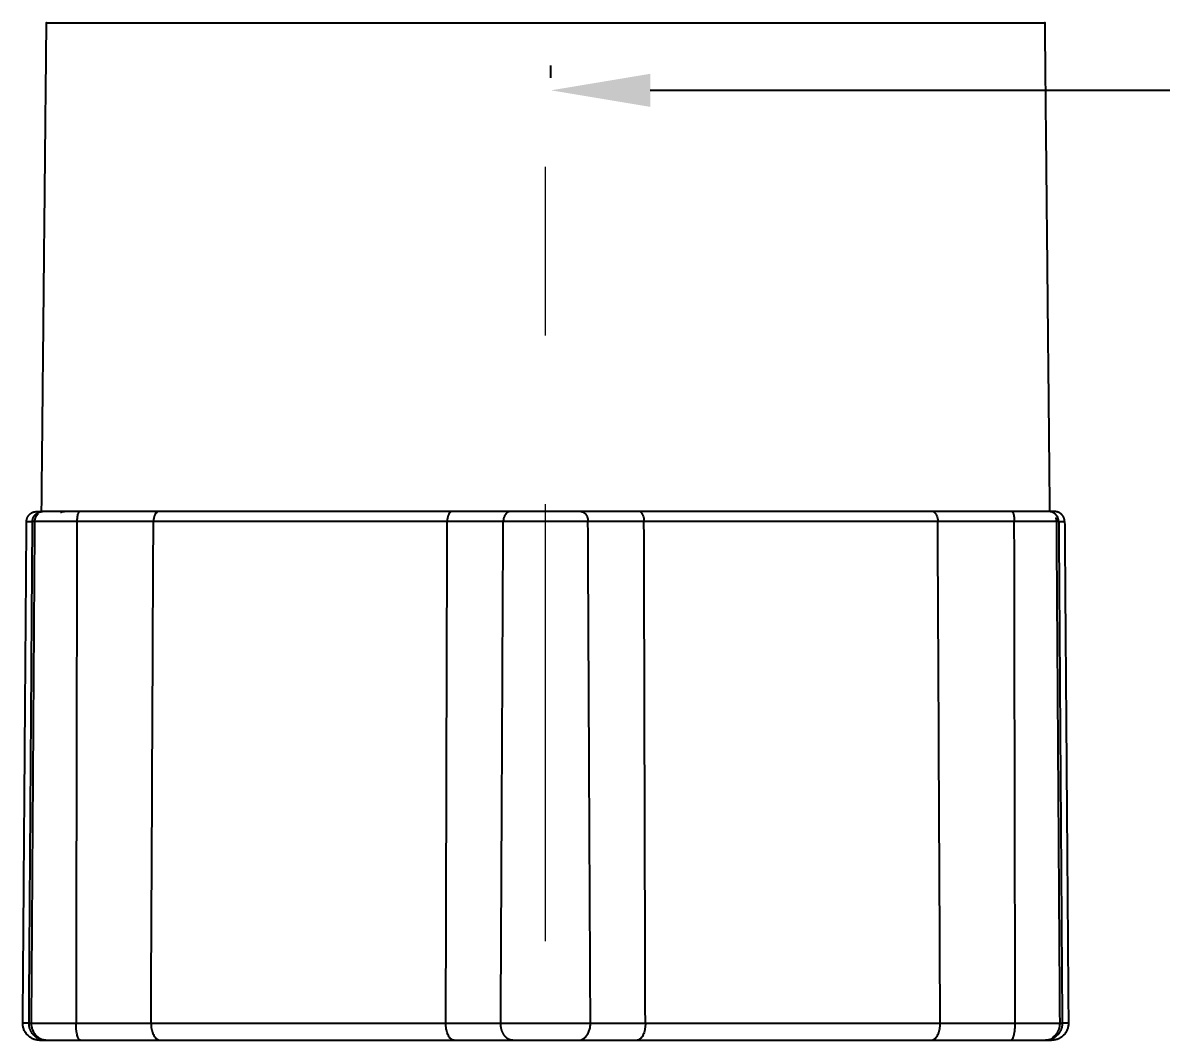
# Model space of a CAD drawing. Extents: x 10319 to 11160, y -16029 to -15435.
# Drawn here: x 10457.7 to 10515, y -15865.2 to -15813.9 of the extents above; entities that cross this region are included whole.
import ezdxf

# ---------------------------------------------------------------- set-up
doc = ezdxf.new("R2010")
doc.units = 0
doc.header["$MEASUREMENT"] = 0
doc.linetypes.add('CENTER', pattern=[47.5, 22, -8.5, 8.5, -8.5])
doc.linetypes.add('CENTER2', pattern=[28.575, 19.05, -3.175, 3.175, -3.175])
doc.layers.get('0').update_dxf_attribs({"linetype": 'CONTINUOUS'})
doc.layers.get('Defpoints').update_dxf_attribs({"linetype": 'CONTINUOUS'})
doc.layers.add('CENTER', color=1, linetype='CENTER2')
doc.layers.add('DIM_', color=3, linetype='CONTINUOUS', lineweight=9)
doc.styles.get("Standard").update_dxf_attribs({"font": 'Gulim.ttf'})
doc.dimstyles.new('사본(2) STANDARD', dxfattribs={"dimscale": 0, "dimtxt": 5, "dimasz": 5, "dimexe": 1.25, "dimexo": 0.625, "dimgap": 1.5, "dimtad": 3, "dimtih": 1, "dimtoh": 1, "dimdec": 1, "dimzin": 9, "dimdsep": 46, "dimtxsty": 'Standard', "dimcen": 2.5, "dimclrd": 3, "dimclre": 3, "dimclrt": 4, "dimadec": 0, "dimazin": 0, "dimtfac": 1, "dimtdec": 1, "dimtmove": 0, "dimatfit": 3, "dimfxl": 1.25, "dimtfill": 1, "dimtolj": 1, "dimtzin": 0, "dimarcsym": 0})

# ---------------------------------------------------------------- blocks, each defined once
blk = doc.blocks.new('*D116')
at = {"layer": 'Defpoints', "color": 0, "transparency": 16777216}
for p in [(10686.14, -15777.287), (10484.288, -15817.331), (10484.288, -15817.331)]:
    blk.add_point(p, dxfattribs=at)
at = {"layer": 'DIM_', "color": 3, "lineweight": -2, "transparency": 16777216}
for p, q in [((10686.14, -15777.912), (10686.14, -15818.581)), ((10484.288, -15816.706), (10484.288, -15816.081)), ((10489.288, -15817.331), (10575.152, -15817.331)), ((10681.14, -15817.331), (10595.276, -15817.331))]:
    blk.add_line(p, q, dxfattribs=at)
at = {"layer": 'DIM_', "color": 3, "transparency": 16777216}
for points in [[(10489.288, -15816.497), (10489.288, -15818.164), (10484.288, -15817.331)], [(10681.14, -15816.497), (10681.14, -15818.164), (10686.14, -15817.331)]]:
    blk.add_solid(points, dxfattribs=at)
at = {"layer": 'DIM_', "color": 4, "transparency": 16777216, "insert": (10585.214, -15817.331), "char_height": 5, "attachment_point": 5, "bg_fill": 3, "box_fill_scale": 1.25, "bg_fill_color": 256, "bg_fill_true_color": 13158600, "bg_fill_transparency": 0}
blk.add_mtext('\\A1;201.9', dxfattribs=at)

msp = doc.modelspace()

# ---------------------------------------------------------------- linework, layer by layer
for points in [[(10458.645, -15838.554), (10458.768, -15826.241), (10458.891, -15813.927)], [(10457.697, -15864.333), (10457.792, -15851.693), (10457.887, -15839.053)], [(10510.155, -15839.053), (10510.25, -15851.693), (10510.346, -15864.333)], [(10460.596, -15865.187), (10462.611, -15865.187), (10464.625, -15865.187)], [(10479.413, -15865.187), (10480.888, -15865.187), (10482.363, -15865.187)], [(10503.417, -15865.187), (10505.432, -15865.187), (10507.446, -15865.187)]]:
    msp.add_open_spline(points, degree=2)
for points, weights, knots in [([(10457.887, -15839.053), (10457.889, -15838.847), (10458.035, -15838.701), (10458.182, -15838.554), (10458.39, -15838.554)], [0.99689541334, 0.853553390593, 0.853553390593, 0.853553390593, 1], [0.0044361, 0.0044361, 0.0044361, 0.4162846, 0.4162846, 0.8325693, 0.8325693, 0.8325693]), ([(10510.155, -15839.053), (10510.153, -15838.847), (10510.008, -15838.701), (10509.861, -15838.554), (10509.652, -15838.554)], [0.99689541334, 0.853553390593, 0.853553390593, 0.853553390593, 1], [0.0044361, 0.0044361, 0.0044361, 0.4162846, 0.4162846, 0.8325693, 0.8325693, 0.8325693]), ([(10458.857, -15865.187), (10458.506, -15865.187), (10458.258, -15864.939), (10458.01, -15864.69), (10458.01, -15864.339)], [1, 0.853553390593, 0.853553390593, 0.853553390593, 1], [0, 0, 0, 0.702057, 0.702057, 1.404114, 1.404114, 1.404114])]:
    msp.add_rational_spline(points, weights, degree=2, knots=knots)
at = {"lineweight": -3}
for points, weights, knots in [([(10458.187, -15839.053), (10458.188, -15838.847), (10458.334, -15838.701), (10458.481, -15838.554), (10458.689, -15838.554)], [0.997126641142, 0.853553390593, 0.853553390593, 0.853553390593, 1], [0.0041041, 0.0041041, 0.0041041, 0.4162846, 0.4162846, 0.8325693, 0.8325693, 0.8325693]), ([(10509.856, -15839.053), (10509.854, -15838.847), (10509.709, -15838.701), (10509.561, -15838.554), (10509.353, -15838.554)], [0.997126641142, 0.853553390593, 0.853553390593, 0.853553390593, 1], [0.0041041, 0.0041041, 0.0041041, 0.4162846, 0.4162846, 0.8325693, 0.8325693, 0.8325693]), ([(10482.363, -15865.187), (10482.113, -15865.187), (10481.937, -15864.937), (10481.762, -15864.687), (10481.763, -15864.334)], [1, 0.923210217113, 1, 0.923210217113, 1], [0, 0, 0, 0.66855, 0.66855, 1.3371, 1.3371, 1.3371]), ([(10507.446, -15865.187), (10507.538, -15865.187), (10507.602, -15864.937), (10507.666, -15864.687), (10507.666, -15864.334)], [1, 0.923210217113, 1, 0.923210217113, 1], [0, 0, 0, 0.66855, 0.66855, 1.3371, 1.3371, 1.3371]), ([(10510.032, -15864.339), (10510.032, -15864.69), (10509.784, -15864.939), (10509.536, -15865.187), (10509.185, -15865.187)], [1, 0.853553390593, 0.853553390593, 0.853553390593, 1], [0, 0, 0, 0.702057, 0.702057, 1.404114, 1.404114, 1.404114])]:
    msp.add_rational_spline(points, weights, degree=2, knots=knots, dxfattribs=at)
for points, weights in [([(10458.39, -15838.554), (10458.39, -15838.554), (10458.647, -15838.554)], [1, 0.994010013257, 0.993031662969]), ([(10509.652, -15838.554), (10509.652, -15838.554), (10509.353, -15838.554)], [1, 0.993535787301, 0.992908163617]), ([(10458.544, -15865.187), (10457.697, -15865.187), (10457.697, -15864.339)], [1, 0.707106781187, 1]), ([(10510.346, -15864.339), (10510.346, -15865.187), (10509.498, -15865.187)], [1, 0.707106781187, 1]), ([(10458.544, -15865.187), (10458.544, -15865.187), (10458.847, -15865.187)], [1, 0.993423043113, 0.992787533477]), ([(10458.857, -15865.187), (10458.857, -15865.187), (10460.596, -15865.187)], [1, 0.793353340291, 1]), ([(10464.625, -15865.187), (10470.501, -15865.187), (10479.413, -15865.187)], [1, 0.942180502973, 1]), ([(10482.363, -15865.187), (10484.021, -15865.187), (10485.68, -15865.187)], [1, 0.707106781187, 1]), ([(10507.446, -15865.187), (10509.185, -15865.187), (10509.185, -15865.187)], [1, 0.793353340291, 1]), ([(10509.185, -15865.187), (10509.498, -15865.187), (10509.498, -15865.187)], [0.992766999176, 0.993307259035, 1])]:
    msp.add_rational_spline(points, weights, degree=2)
for points, weights in [([(10460.552, -15838.554), (10458.689, -15838.554), (10458.689, -15838.554)], [1, 0.793353340291, 1]), ([(10460.552, -15838.554), (10460.423, -15838.554), (10460.422, -15839.053)], [1, 0.709570736537, 1]), ([(10479.313, -15838.554), (10470.433, -15838.554), (10464.556, -15838.554)], [1, 0.943135436436, 1]), ([(10482.243, -15838.554), (10481.891, -15838.554), (10481.888, -15839.053)], [1, 0.709570736536, 1]), ([(10485.799, -15838.554), (10484.021, -15838.554), (10482.243, -15838.554)], [1, 0.707106781187, 1]), ([(10485.799, -15838.554), (10486.152, -15838.554), (10486.154, -15839.053)], [1, 0.709570736536, 1]), ([(10503.487, -15838.554), (10497.609, -15838.554), (10488.729, -15838.554)], [1, 0.943135436436, 1]), ([(10509.353, -15838.554), (10509.353, -15838.554), (10507.49, -15838.554)], [1, 0.793353340291, 1]), ([(10507.49, -15838.554), (10507.619, -15838.554), (10507.62, -15839.053)], [1, 0.709570736537, 1]), ([(10457.887, -15839.053), (10457.887, -15839.053), (10458.189, -15839.053)], [0.972553313786, 0.972553313786, 0.978195733654]), ([(10460.422, -15839.053), (10458.187, -15839.053), (10458.187, -15839.053)], [1, 0.758819045103, 0.914835766825]), ([(10458.477, -15838.66), (10458.291, -15838.81), (10458.289, -15839.053)], [0.85789133668, 0.833547852898, 1]), ([(10479.067, -15839.053), (10470.195, -15839.053), (10464.276, -15839.053)], [1, 0.945106627571, 1]), ([(10486.154, -15839.053), (10484.021, -15839.053), (10481.888, -15839.053)], [1, 0.707106781187, 1]), ([(10503.766, -15839.053), (10497.847, -15839.053), (10488.975, -15839.053)], [1, 0.945106627571, 1]), ([(10509.856, -15839.053), (10509.856, -15839.053), (10507.62, -15839.053)], [0.914835766825, 0.758819045103, 1]), ([(10509.753, -15839.053), (10509.752, -15838.954), (10509.715, -15838.863)], [1, 0.924975297021, 0.888711881317]), ([(10509.856, -15839.053), (10510.155, -15839.053), (10510.155, -15839.053)], [0.978152195993, 0.972553313786, 0.972553313786]), ([(10458.02, -15864.333), (10457.697, -15864.333), (10457.697, -15864.333)], [0.978764021773, 0.972757538549, 0.972757538549]), ([(10458.01, -15864.334), (10458.01, -15864.334), (10460.377, -15864.334)], [0.914835766825, 0.758819045103, 1]), ([(10458.119, -15864.334), (10458.117, -15865.103), (10458.856, -15865.182)], [1, 0.727371173155, 0.962275279492]), ([(10460.596, -15865.187), (10460.376, -15865.184), (10460.377, -15864.334)], [1, 0.707106781187, 1]), ([(10464.154, -15864.333), (10470.1, -15864.333), (10478.998, -15864.333)], [1, 0.945515077098, 1]), ([(10481.763, -15864.334), (10484.021, -15864.334), (10486.279, -15864.334)], [1, 0.707106781187, 1]), ([(10485.68, -15865.187), (10486.281, -15865.184), (10486.279, -15864.334)], [1, 0.707106781187, 1]), ([(10489.044, -15864.333), (10497.942, -15864.333), (10503.889, -15864.333)], [1, 0.945515077098, 1]), ([(10507.666, -15864.334), (10510.032, -15864.334), (10510.032, -15864.334)], [1, 0.758819045102, 0.914835766825]), ([(10509.543, -15865.054), (10509.925, -15864.803), (10509.923, -15864.334)], [0.864161764924, 0.814138159373, 1]), ([(10510.346, -15864.333), (10510.346, -15864.333), (10510.032, -15864.333)], [0.972757538549, 0.972757538549, 0.978584049789]), ([(10488.629, -15865.187), (10497.541, -15865.187), (10503.417, -15865.187)], [1, 0.942180502973, 1])]:
    msp.add_rational_spline(points, weights, degree=2, dxfattribs=at)
for points, knots in [([(10459.841, -15838.554), (10459.799, -15838.555), (10459.756, -15838.56), (10459.714, -15838.571), (10459.675, -15838.581), (10459.636, -15838.595), (10459.6, -15838.613)], [0.0059786, 0.0059786, 0.0059786, 0.0059786, 0.1350386, 0.1350386, 0.1350386, 0.2577187, 0.2577187, 0.2577187, 0.2577187]), ([(10464.485, -15838.571), (10464.455, -15838.585), (10464.426, -15838.608), (10464.4, -15838.639), (10464.375, -15838.669), (10464.352, -15838.707), (10464.334, -15838.75), (10464.316, -15838.793), (10464.301, -15838.841), (10464.291, -15838.892), (10464.282, -15838.943), (10464.276, -15838.999), (10464.276, -15839.053)], [-0.6722082, -0.6722082, -0.6722082, -0.6722082, -0.4973625, -0.4973625, -0.4973625, -0.3295684, -0.3295684, -0.3295684, -0.1648828, -0.1648828, -0.1648828, 0, 0, 0, 0]), ([(10479.251, -15838.571), (10479.224, -15838.585), (10479.199, -15838.608), (10479.176, -15838.639), (10479.154, -15838.669), (10479.134, -15838.707), (10479.118, -15838.75), (10479.102, -15838.793), (10479.089, -15838.841), (10479.081, -15838.892), (10479.072, -15838.943), (10479.067, -15838.999), (10479.067, -15839.053)], [0.1350386, 0.1350386, 0.1350386, 0.1350386, 0.3098843, 0.3098843, 0.3098843, 0.4776785, 0.4776785, 0.4776785, 0.6423641, 0.6423641, 0.6423641, 0.8072468, 0.8072468, 0.8072468, 0.8072468]), ([(10488.792, -15838.571), (10488.818, -15838.585), (10488.843, -15838.608), (10488.866, -15838.639), (10488.888, -15838.669), (10488.908, -15838.707), (10488.924, -15838.75), (10488.94, -15838.793), (10488.953, -15838.841), (10488.962, -15838.892), (10488.97, -15838.943), (10488.975, -15838.999), (10488.975, -15839.053)], [-0.6722082, -0.6722082, -0.6722082, -0.6722082, -0.4973625, -0.4973625, -0.4973625, -0.3295684, -0.3295684, -0.3295684, -0.1648828, -0.1648828, -0.1648828, 0, 0, 0, 0]), ([(10503.558, -15838.571), (10503.587, -15838.585), (10503.616, -15838.608), (10503.642, -15838.639), (10503.667, -15838.669), (10503.69, -15838.707), (10503.708, -15838.75), (10503.726, -15838.793), (10503.741, -15838.841), (10503.751, -15838.892), (10503.761, -15838.943), (10503.766, -15838.999), (10503.766, -15839.053)], [0.1350386, 0.1350386, 0.1350386, 0.1350386, 0.3098843, 0.3098843, 0.3098843, 0.4776785, 0.4776785, 0.4776785, 0.6423641, 0.6423641, 0.6423641, 0.8072468, 0.8072468, 0.8072468, 0.8072468]), ([(10464.154, -15864.339), (10464.154, -15864.429), (10464.162, -15864.52), (10464.177, -15864.605), (10464.193, -15864.692), (10464.217, -15864.774), (10464.247, -15864.846), (10464.277, -15864.92), (10464.315, -15864.985), (10464.356, -15865.036), (10464.4, -15865.09), (10464.448, -15865.131), (10464.498, -15865.156), (10464.538, -15865.176), (10464.58, -15865.186), (10464.621, -15865.187)], [0.005971, 0.005971, 0.005971, 0.005971, 0.27783, 0.27783, 0.27783, 0.555346, 0.555346, 0.555346, 0.837848, 0.837848, 0.837848, 1.132066, 1.132066, 1.132066, 1.366222, 1.366222, 1.366222, 1.366222]), ([(10479.409, -15865.187), (10479.373, -15865.186), (10479.337, -15865.176), (10479.302, -15865.156), (10479.258, -15865.131), (10479.215, -15865.09), (10479.177, -15865.036), (10479.141, -15864.985), (10479.108, -15864.92), (10479.081, -15864.846), (10479.055, -15864.774), (10479.033, -15864.692), (10479.019, -15864.605), (10479.006, -15864.52), (10478.998, -15864.429), (10478.998, -15864.339)], [0.007729, 0.007729, 0.007729, 0.007729, 0.241884, 0.241884, 0.241884, 0.536103, 0.536103, 0.536103, 0.818605, 0.818605, 0.818605, 1.09612, 1.09612, 1.09612, 1.367979, 1.367979, 1.367979, 1.367979]), ([(10489.044, -15864.339), (10489.044, -15864.429), (10489.037, -15864.52), (10489.023, -15864.605), (10489.009, -15864.692), (10488.988, -15864.774), (10488.961, -15864.846), (10488.934, -15864.92), (10488.901, -15864.985), (10488.865, -15865.036), (10488.827, -15865.09), (10488.784, -15865.131), (10488.74, -15865.156), (10488.706, -15865.176), (10488.669, -15865.186), (10488.633, -15865.187)], [0.005971, 0.005971, 0.005971, 0.005971, 0.27783, 0.27783, 0.27783, 0.555346, 0.555346, 0.555346, 0.837848, 0.837848, 0.837848, 1.132066, 1.132066, 1.132066, 1.366222, 1.366222, 1.366222, 1.366222]), ([(10503.421, -15865.187), (10503.462, -15865.186), (10503.504, -15865.176), (10503.544, -15865.156), (10503.594, -15865.131), (10503.643, -15865.09), (10503.686, -15865.036), (10503.727, -15864.985), (10503.765, -15864.92), (10503.795, -15864.846), (10503.825, -15864.774), (10503.849, -15864.692), (10503.865, -15864.605), (10503.881, -15864.52), (10503.889, -15864.429), (10503.889, -15864.339)], [0.007729, 0.007729, 0.007729, 0.007729, 0.241884, 0.241884, 0.241884, 0.536103, 0.536103, 0.536103, 0.818605, 0.818605, 0.818605, 1.09612, 1.09612, 1.09612, 1.367979, 1.367979, 1.367979, 1.367979])]:
    msp.add_open_spline(points, degree=3, knots=knots, dxfattribs=at)
for points, degree in [([(10464.556, -15838.554), (10462.554, -15838.554), (10460.552, -15838.554)], 2), ([(10482.243, -15838.554), (10480.778, -15838.554), (10479.313, -15838.554)], 2), ([(10488.729, -15838.554), (10487.264, -15838.554), (10485.799, -15838.554)], 2), ([(10507.49, -15838.554), (10505.488, -15838.554), (10503.487, -15838.554)], 2), ([(10458.01, -15864.334), (10458.098, -15851.694), (10458.187, -15839.053)], 2), ([(10458.289, -15839.053), (10458.204, -15851.694), (10458.119, -15864.334)], 2), ([(10460.422, -15839.053), (10460.399, -15851.694), (10460.377, -15864.334)], 2), ([(10464.276, -15839.053), (10462.349, -15839.053), (10460.422, -15839.053)], 2), ([(10464.154, -15864.333), (10464.194, -15855.906), (10464.235, -15847.48), (10464.276, -15839.053)], 3), ([(10478.998, -15864.333), (10479.021, -15855.906), (10479.044, -15847.48), (10479.067, -15839.053)], 3), ([(10481.888, -15839.053), (10480.478, -15839.053), (10479.067, -15839.053)], 2), ([(10481.763, -15864.334), (10481.826, -15851.694), (10481.888, -15839.053)], 2), ([(10488.975, -15839.053), (10487.565, -15839.053), (10486.154, -15839.053)], 2), ([(10486.279, -15864.334), (10486.217, -15851.694), (10486.154, -15839.053)], 2), ([(10489.044, -15864.333), (10489.021, -15855.906), (10488.998, -15847.48), (10488.975, -15839.053)], 3), ([(10507.62, -15839.053), (10505.693, -15839.053), (10503.766, -15839.053)], 2), ([(10503.889, -15864.333), (10503.848, -15855.906), (10503.807, -15847.48), (10503.766, -15839.053)], 3), ([(10507.666, -15864.334), (10507.643, -15851.694), (10507.62, -15839.053)], 2), ([(10509.923, -15864.334), (10509.838, -15851.694), (10509.753, -15839.053)], 2), ([(10509.856, -15839.053), (10509.944, -15851.694), (10510.032, -15864.334)], 2), ([(10460.377, -15864.334), (10462.265, -15864.334), (10464.154, -15864.333)], 2), ([(10478.998, -15864.333), (10480.381, -15864.334), (10481.763, -15864.334)], 2), ([(10486.279, -15864.334), (10487.661, -15864.334), (10489.044, -15864.333)], 2), ([(10503.889, -15864.333), (10505.777, -15864.334), (10507.666, -15864.334)], 2), ([(10485.68, -15865.187), (10487.155, -15865.187), (10488.629, -15865.187)], 2)]:
    msp.add_open_spline(points, degree=degree, dxfattribs=at)

# ---------------------------------------------------------------- dimensions: what is measured, and where the dimension line sits
at = {"layer": 'DIM_'}
dim = msp.add_linear_dim(base=(10484.288, -15817.331), p1=(10686.14, -15777.287), p2=(10484.288, -15817.331), dimstyle='사본(2) STANDARD', override={"dimscale": 1, "dimtad": 0}, dxfattribs=at)
dim.commit()
dim.dimension.update_dxf_attribs({"geometry": '*D116', "text_midpoint": (10585.214, -15817.331)})

# ---------------------------------------------------------------- next in the draw order: linework, layer by layer
at = {"lineweight": -3}
for points in [[(10458.891, -15813.927), (10458.891, -15813.927), (10484.021, -15813.927)], [(10484.021, -15813.927), (10509.151, -15813.927), (10509.151, -15813.927)]]:
    msp.add_rational_spline(points, [1, 0.707106781187, 1], degree=2, dxfattribs=at)
msp.add_open_spline([(10509.151, -15813.927), (10509.274, -15826.241), (10509.397, -15838.554)], degree=2)
at = {"layer": 'CENTER', "color": 1, "linetype": 'CENTER', "lineweight": 13}
msp.add_line((10484.021, -15860.187), (10484.021, -15605.637), dxfattribs=at)

doc.saveas('drawing.dxf')
